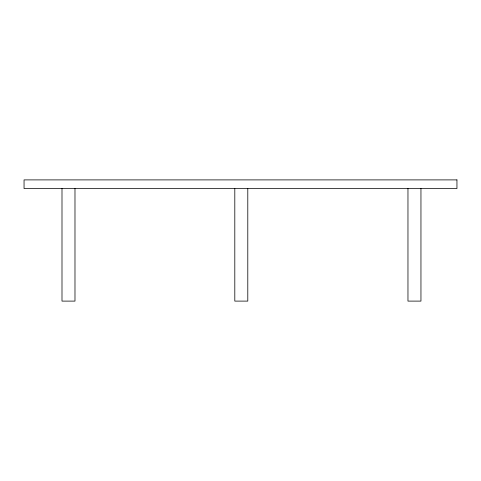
<?xml version="1.0" encoding="UTF-8"?>
<svg xmlns="http://www.w3.org/2000/svg" width="481" height="481" viewBox="0 0 481 481"><rect width="100%" height="100%" fill="white"/><g stroke="black" fill="none" stroke-linecap="round" stroke-linejoin="round"><path stroke-width="0.72" d="M420.953 188.552L420.953 301.106L407.966 301.106L407.966 188.552M247.793 188.552L247.793 301.106L234.806 301.106L234.806 188.552M74.982 188.552L74.982 301.106L61.995 301.106L61.995 188.552M456.95 179.894L24.05 179.894L24.05 188.552L456.95 188.552L456.95 179.894"/></g></svg>
